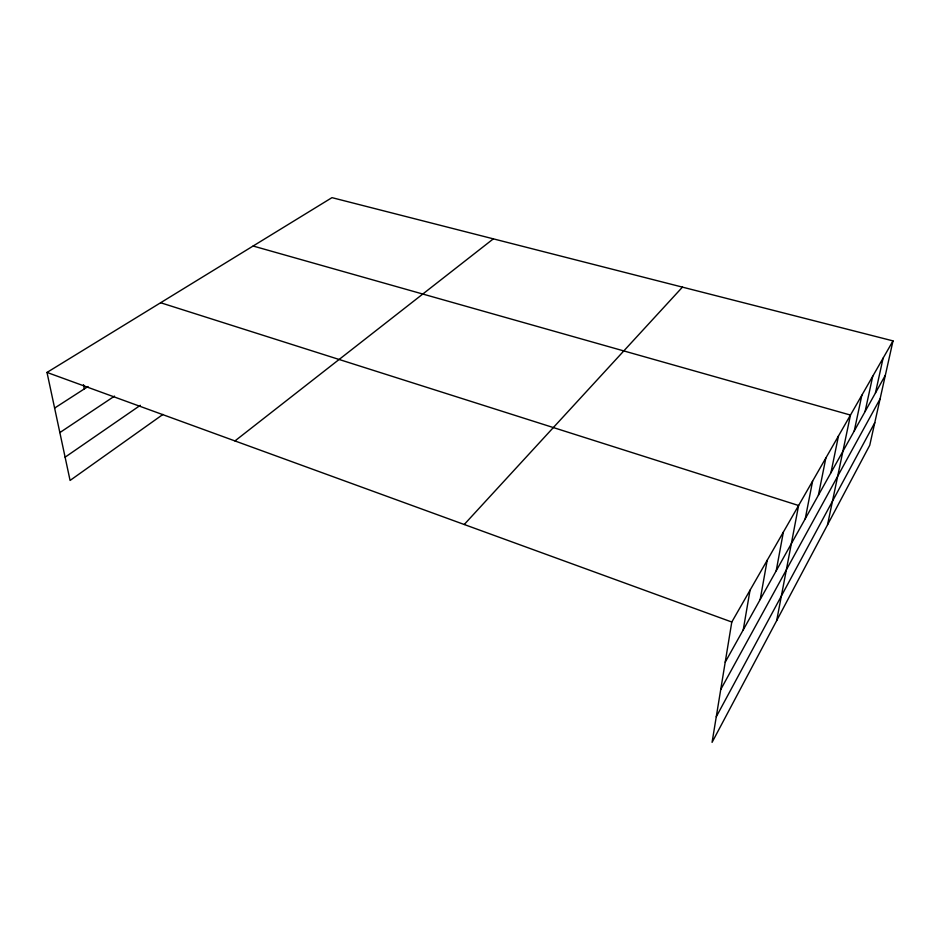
<?xml version="1.0" encoding="UTF-8"?>
<svg xmlns="http://www.w3.org/2000/svg" width="940" height="940" viewBox="0 0 940 940"><rect width="100%" height="100%" fill="white"/><g stroke="black" fill="none" stroke-linecap="round" stroke-linejoin="round"><path stroke-width="1.41" d="M893 340.891L731.79 622.022L712.073 742.353L869.759 445.231L893 340.891L331.973 197.647L47 372.428L70.077 480.446L162.949 414.434M743.235 629.894L750.038 590.202M760.202 599.497L767.193 560.275M776.205 570.815L783.361 532.099M776.675 620.635L798.601 505.509L160.623 302.739M805.227 518.821L812.607 481.092M818.411 495.18L825.872 457.945M830.948 472.714L838.48 435.96M827.541 524.779L850.465 415.069L253.118 246.022M854.249 430.966L861.863 395.188M865.094 411.544L872.731 376.235M875.445 392.99L883.095 358.152M716.268 716.785L874.776 422.706M720.733 689.537L880.075 398.924M725.21 662.183L885.339 375.26M464.231 524.496L682.44 287.135M234.953 440.93L493.347 238.854M65.107 457.181L140.33 405.316M59.855 432.588L114.527 396.116M54.614 408.078L88.019 386.528M47 372.428L731.79 622.022M83.496 384.695L84.318 388.913"/></g></svg>
